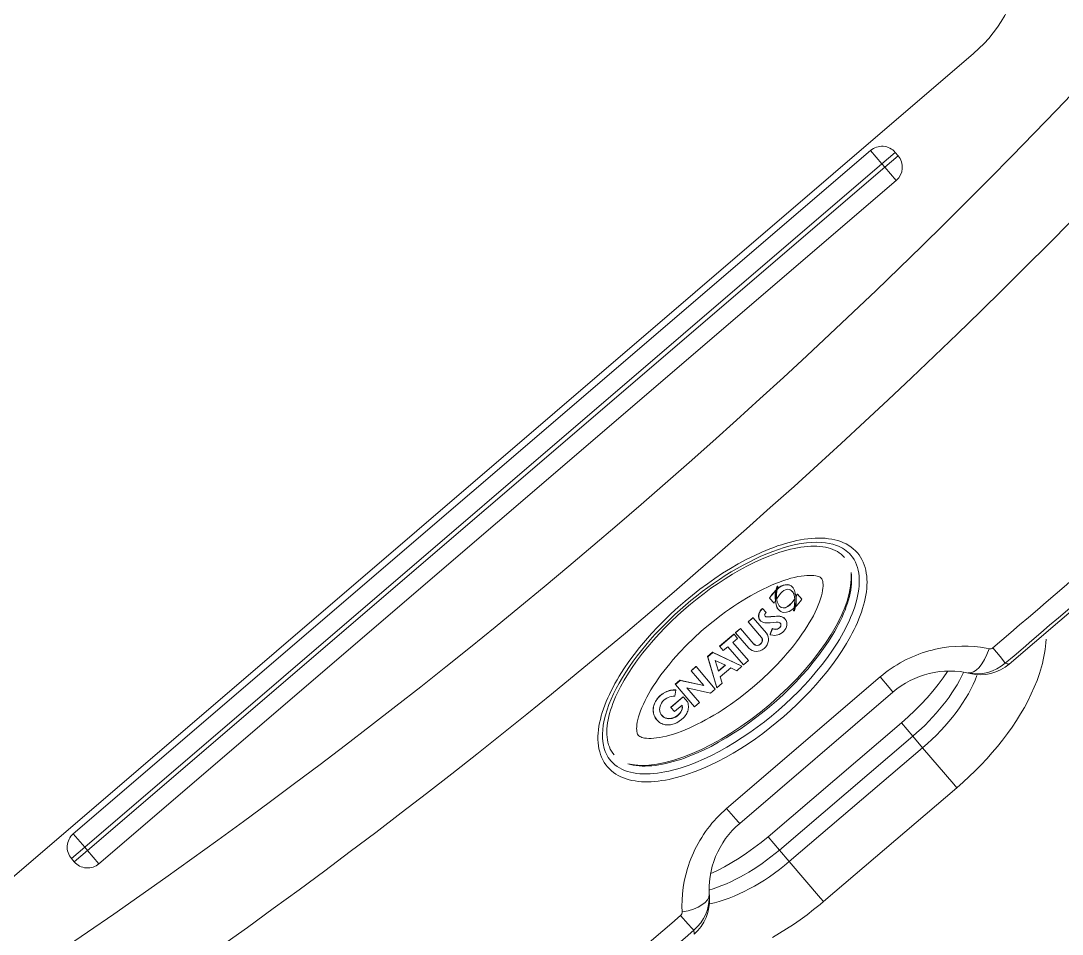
# Model space of a CAD drawing. Header units: metres. Extents: x 2999 to 3109, y 1752 to 1796.
# Drawn here: x 3011.7753 to 3012.0129, y 1761.7165 to 1761.9248 of the extents above; entities that cross this region are included whole.
import ezdxf

# ---------------------------------------------------------------- set-up
doc = ezdxf.new("R2010")
doc.units = ezdxf.units.M
doc.layers.add('PAREDES', color=7, linetype='Continuous')

msp = doc.modelspace()

# ---------------------------------------------------------------- linework, layer by layer
at = {"layer": 'PAREDES', "color": 253, "lineweight": 0}
for p, q in [((3011.761845372365, 1761.71955841472), (3011.992709526749, 1761.917332472841)), ((3011.787312571322, 1761.739400241796), (3011.969194045488, 1761.895212381098)), ((3011.971796335749, 1761.892174694875), (3011.969194045488, 1761.895212381098)), ((3011.974834021972, 1761.894776985136), (3011.971796335749, 1761.892174694875)), ((3011.975484594537, 1761.89401756358), (3011.974834021972, 1761.894776985136)), ((3011.789914861583, 1761.736362555574), (3011.971796335749, 1761.892174694875)), ((3011.972446908314, 1761.891415273319), (3011.971796335749, 1761.892174694875)), ((3011.975484594537, 1761.89401756358), (3011.972446908314, 1761.891415273319)), ((3011.972446908314, 1761.891415273319), (3011.790565434148, 1761.735603134018)), ((3011.972446908314, 1761.891415273319), (3011.975049198575, 1761.888377587097)), ((3011.975049198575, 1761.888377587097), (3011.793167724409, 1761.732565447795)), ((3012.000831879624, 1761.778082338262), (3012.130200038639, 1761.888907971856)), ((3011.947487094177, 1761.794844531584), (3011.947519615031, 1761.794806569581)), ((3011.948011136248, 1761.795832893632), (3011.947867563696, 1761.795861313322)), ((3011.947867563696, 1761.795861313322), (3011.94790008455, 1761.795823351319)), ((3011.947877623882, 1761.795138500136), (3011.947883659499, 1761.795131454684)), ((3011.948043657103, 1761.795794931629), (3011.94790008455, 1761.795823351319)), ((3011.948011136248, 1761.795832893632), (3011.948043657103, 1761.795794931629)), ((3011.949751695915, 1761.79620026751), (3011.949784256477, 1761.796162259156)), ((3011.951381770495, 1761.795670676062), (3011.951414291349, 1761.795632714059)), ((3011.946139171267, 1761.793156082875), (3011.946171692121, 1761.793118120872)), ((3011.947169778553, 1761.791962658023), (3011.946171692121, 1761.793118120872)), ((3011.9477667445, 1761.793102378945), (3011.947799265354, 1761.793064416943)), ((3011.951762390059, 1761.79382904847), (3011.951794910913, 1761.793791086467)), ((3011.9518365222, 1761.792958033148), (3011.951869043054, 1761.792920071145)), ((3011.952153951027, 1761.79347010477), (3011.952186471881, 1761.793432142767)), ((3011.952504268094, 1761.794113543543), (3011.952536788948, 1761.79407558154)), ((3011.953526431492, 1761.792920359325), (3011.952536788948, 1761.79407558154)), ((3011.944535727333, 1761.790797549993), (3011.944568248186, 1761.79075958799)), ((3011.945367451151, 1761.789826668296), (3011.944568248186, 1761.79075958799)), ((3011.947910533293, 1761.790863053244), (3011.947943054147, 1761.790825091242)), ((3011.948088740833, 1761.790623601355), (3011.948121261687, 1761.790585639352)), ((3011.950258722424, 1761.791233071182), (3011.950291243278, 1761.791195109179)), ((3011.951627021008, 1761.790285295887), (3011.951659541862, 1761.790247333884)), ((3011.951813611685, 1761.790216816057), (3011.951659541862, 1761.790247333884)), ((3011.95207068332, 1761.791176830973), (3011.952090060826, 1761.791154211367)), ((3011.941251123338, 1761.787729046061), (3011.942378754733, 1761.788695052417)), ((3011.941251123338, 1761.787729046061), (3011.941283644192, 1761.787691084059)), ((3011.941283644192, 1761.787691084059), (3011.942411275587, 1761.788657090414)), ((3011.944322259368, 1761.784144070263), (3011.941283644192, 1761.787691084059)), ((3011.942378754733, 1761.788695052417), (3011.942411275587, 1761.788657090414)), ((3011.942411275587, 1761.788657090414), (3011.945436310627, 1761.785125928883)), ((3011.94402692607, 1761.788046909653), (3011.943994365508, 1761.788084918008)), ((3011.949741517145, 1761.788331934799), (3011.949708996292, 1761.788369896801)), ((3011.938376996471, 1761.785266871956), (3011.939504639453, 1761.786232888239)), ((3011.938376996471, 1761.785266871956), (3011.938409517325, 1761.785228909954)), ((3011.938409517325, 1761.785228909954), (3011.939537160307, 1761.786194926236)), ((3011.941434552364, 1761.781697748423), (3011.938409517325, 1761.785228909954)), ((3011.939504639453, 1761.786232888239), (3011.939537160307, 1761.786194926236)), ((3011.939537160307, 1761.786194926236), (3011.942575775483, 1761.78264791244)), ((3011.946780937538, 1761.786181949153), (3011.946258349087, 1761.78488075326)), ((3011.946813458392, 1761.78614398715), (3011.946290869941, 1761.784842791257)), ((3011.946780937538, 1761.786181949153), (3011.946813458392, 1761.78614398715)), ((3011.934746526526, 1761.782156762522), (3011.938010285378, 1761.784952722095)), ((3011.93477904738, 1761.782118800519), (3011.938042806232, 1761.784914760092)), ((3011.93886579429, 1761.783954075759), (3011.937793147541, 1761.783035173021)), ((3011.937793147541, 1761.783035173021), (3011.941353803825, 1761.778878774061)), ((3011.938010285378, 1761.784952722095), (3011.938042806232, 1761.784914760092)), ((3011.938042806232, 1761.784914760092), (3011.93886579429, 1761.783954075759)), ((3011.946258349087, 1761.78488075326), (3011.946290869941, 1761.784842791257)), ((3011.932006486945, 1761.779816368448), (3011.933143307554, 1761.780790246915)), ((3011.932039007799, 1761.779778406445), (3011.933175828408, 1761.780752284912)), ((3011.933143307554, 1761.780790246915), (3011.939800593116, 1761.777620920555)), ((3011.933143307554, 1761.780790246915), (3011.933175828408, 1761.780752284912)), ((3011.933175828408, 1761.780752284912), (3011.93983311397, 1761.777582958552)), ((3011.934746526526, 1761.782156762522), (3011.93477904738, 1761.782118800519)), ((3011.935602035438, 1761.781158116186), (3011.93477904738, 1761.782118800519)), ((3011.936651738118, 1761.782057363462), (3011.935602035438, 1761.781158116186)), ((3011.940212394402, 1761.777900964501), (3011.936651738118, 1761.782057363462)), ((3011.934111924429, 1761.772747616981), (3011.932006486945, 1761.779816368448)), ((3011.932006486945, 1761.779816368448), (3011.932039007799, 1761.779778406445)), ((3011.934144445283, 1761.772709654979), (3011.932039007799, 1761.779778406445)), ((3011.934494387664, 1761.776485446736), (3011.933779682829, 1761.778915521633)), ((3011.933779682829, 1761.778915521633), (3011.936066682042, 1761.777832381886)), ((3011.941353803825, 1761.778878774061), (3011.940212394402, 1761.777900964501)), ((3011.928241929713, 1761.776584478982), (3011.929364983883, 1761.777546564173)), ((3011.928241929713, 1761.776584478982), (3011.928274450568, 1761.77654651698)), ((3011.928274450568, 1761.77654651698), (3011.929397504737, 1761.77750860217)), ((3011.931158323658, 1761.773180135571), (3011.928274450568, 1761.77654651698)), ((3011.929364983883, 1761.777546564173), (3011.929397504737, 1761.77750860217)), ((3011.929397504737, 1761.77750860217), (3011.933781149078, 1761.772391518876)), ((3011.936017196484, 1761.77785581076), (3011.934478924218, 1761.776538021284)), ((3011.936066682042, 1761.777832381886), (3011.934494387664, 1761.776485446736)), ((3011.937296606833, 1761.777240962095), (3011.934890029076, 1761.77517932261)), ((3011.938664194841, 1761.776581582293), (3011.937296606833, 1761.777240962095)), ((3011.93983311397, 1761.777582958552), (3011.938664194841, 1761.776581582293)), ((3011.939800593116, 1761.777620920555), (3011.93983311397, 1761.777582958552)), ((3011.924634357485, 1761.773493985301), (3011.925711593046, 1761.774416819131)), ((3011.924634357485, 1761.773493985301), (3011.924666878338, 1761.773456023298)), ((3011.924666878338, 1761.773456023298), (3011.9257441139, 1761.774378857128)), ((3011.92905052268, 1761.768338940004), (3011.924666878338, 1761.773456023298)), ((3011.925711593046, 1761.774416819131), (3011.931125802804, 1761.773218097573)), ((3011.925711593046, 1761.774416819131), (3011.9257441139, 1761.774378857128)), ((3011.9257441139, 1761.774378857128), (3011.931158323658, 1761.773180135571)), ((3011.935313341236, 1761.773711011383), (3011.934144445283, 1761.772709654979)), ((3011.934890029076, 1761.77517932261), (3011.935313341236, 1761.773711011383)), ((3011.971395845864, 1761.775168050687), (3011.936353192435, 1761.745148111479)), ((3011.924557841822, 1761.7707814281), (3011.924769471956, 1761.772167284292)), ((3011.924736951102, 1761.772205246295), (3011.924769471956, 1761.772167284292)), ((3011.927296517003, 1761.772659500325), (3011.930173600025, 1761.769301045048)), ((3011.932703913516, 1761.771468685046), (3011.927296517003, 1761.772659500325)), ((3011.933781149078, 1761.772391518876), (3011.932703913516, 1761.771468685046)), ((3011.934111924429, 1761.772747616981), (3011.934144445283, 1761.772709654979)), ((3011.97426891639, 1761.771703718992), (3011.939335513242, 1761.741777371064)), ((3011.97426891639, 1761.771703718992), (3011.939335513242, 1761.741777371064)), ((3011.923598841311, 1761.768236144323), (3011.926422537581, 1761.770655116121)), ((3011.923631401873, 1761.768198135968), (3011.926455098143, 1761.770617107767)), ((3011.926185052716, 1761.768761365299), (3011.924433980018, 1761.767261276384)), ((3011.926422537581, 1761.770655116121), (3011.926455098143, 1761.770617107767)), ((3011.926455098143, 1761.770617107767), (3011.927485520806, 1761.769414282405)), ((3011.930173600025, 1761.769301045048), (3011.92905052268, 1761.768338940004)), ((3011.923598841311, 1761.768236144323), (3011.923631401873, 1761.768198135968)), ((3011.924433980018, 1761.767261276384), (3011.923631401873, 1761.768198135968)), ((3011.920441125179, 1761.765361853049), (3011.920408604325, 1761.765399815052)), ((3011.945803959573, 1761.738730900213), (3011.976238543651, 1761.764686235749)), ((3011.976238543651, 1761.764686235749), (3011.978834089781, 1761.761642772042)), ((3011.948399403112, 1761.735687509355), (3011.978834089781, 1761.761642772042)), ((3011.98108188212, 1761.759007028192), (3011.978834089781, 1761.761642772042)), ((3011.950647218627, 1761.733051785358), (3011.98108188212, 1761.759007028192)), ((3011.98108188212, 1761.759007028192), (3011.988173036105, 1761.750692096638)), ((3011.958433810667, 1761.723921354529), (3011.988868497335, 1761.749876617216)), ((3011.988868497335, 1761.749876617216), (3011.988173036105, 1761.750692096638)), ((3011.789914861583, 1761.736362555574), (3011.787312571322, 1761.739400241796)), ((3011.945803959573, 1761.738730900213), (3011.948399403112, 1761.735687509355)), ((3011.78687717536, 1761.733760265313), (3011.789914861583, 1761.736362555574)), ((3011.787527747926, 1761.733000843757), (3011.790565434148, 1761.735603134018)), ((3011.789914861583, 1761.736362555574), (3011.790565434148, 1761.735603134018)), ((3011.790565434148, 1761.735603134018), (3011.793167724409, 1761.732565447795)), ((3011.950647218627, 1761.733051785358), (3011.948399403112, 1761.735687509355)), ((3011.78687717536, 1761.733760265313), (3011.787527747926, 1761.733000843757)), ((3011.950647218627, 1761.733051785358), (3011.957738349436, 1761.724736833951)), ((3011.958433810667, 1761.723921354529), (3011.957738349436, 1761.724736833951))]:
    msp.add_line(p, q, dxfattribs=at)
for points in [[(3011.966178724672, 1761.803465033225), (3011.965739793382, 1761.80393858735), (3011.965264074644, 1761.804377733566), (3011.964753170219, 1761.804781352638), (3011.964208868973, 1761.805148646353), (3011.963632974761, 1761.805479150809), (3011.96302738584, 1761.805772643713), (3011.962394060104, 1761.806029114601), (3011.961734854558, 1761.806248788046), (3011.9610515369, 1761.806432133595), (3011.960345783824, 1761.806579703568), (3011.959619306789, 1761.806692080067), (3011.958873607125, 1761.806770067025), (3011.958110100104, 1761.80681447502), (3011.957330217529, 1761.806826048421), (3011.956535123134, 1761.806805703797), (3011.955726111368, 1761.806754228587), (3011.954904334378, 1761.806672529432), (3011.954070949256, 1761.806561436839), (3011.953227058476, 1761.80642177471), (3011.952373690041, 1761.80625438352), (3011.951511871953, 1761.80606010374), (3011.950642522978, 1761.805839762635), (3011.949766555241, 1761.805594101407), (3011.948884821303, 1761.805323930787), (3011.947998112463, 1761.805029968841), (3011.947107211755, 1761.804712966738), (3011.946212864128, 1761.804373602835), (3011.944416736759, 1761.803630562662), (3011.942615287762, 1761.802806252125), (3011.940813708678, 1761.801905681231), (3011.939016772257, 1761.800933621774), (3011.937228830765, 1761.799894445151), (3011.935453900416, 1761.798792234872), (3011.933695750758, 1761.797630822951), (3011.931958114877, 1761.796413849431), (3011.930244621563, 1761.795144865009), (3011.928558856505, 1761.793827142351), (3011.926904405388, 1761.792463954122), (3011.925284800903, 1761.79105844722), (3011.923703675011, 1761.789613652663), (3011.922164547117, 1761.788132545229), (3011.920671214656, 1761.786618056591), (3011.91922745189, 1761.785073098566), (3011.917837347575, 1761.783500731837), (3011.916505195729, 1761.781904152745), (3011.915235694247, 1761.780286742884), (3011.914033686723, 1761.77865208903), (3011.912904447125, 1761.777004026096), (3011.9118533918, 1761.775346551149), (3011.911359019432, 1761.774515570866), (3011.910886410498, 1761.773683906071), (3011.910436366188, 1761.772852122562), (3011.910009740684, 1761.772020911908), (3011.90960734182, 1761.771190925969), (3011.909230093306, 1761.770362915877), (3011.908878872502, 1761.769537593052), (3011.908554632938, 1761.768715814539), (3011.90825827515, 1761.767898311613), (3011.90799079902, 1761.767085981028), (3011.90775315808, 1761.766279679826), (3011.907546289327, 1761.765480331257), (3011.907371301878, 1761.764688845284), (3011.907229126167, 1761.763906340451), (3011.907120881277, 1761.76313385581), (3011.907047543989, 1761.762372549613), (3011.907010144085, 1761.761623705881), (3011.907009711342, 1761.760888608634), (3011.907047172947, 1761.760168614742), (3011.907123446199, 1761.75946523334), (3011.907239329272, 1761.758780112617), (3011.907395534281, 1761.758114907407), (3011.907592591332, 1761.757471438097), (3011.907830795529, 1761.756851564857), (3011.908110213617, 1761.756257273702), (3011.90843066405, 1761.755690418316), (3011.908791621043, 1761.755152878952), (3011.909192207929, 1761.754646476383)], [(3011.908240689963, 1761.759636017993), (3011.908110792784, 1761.76044463414), (3011.908042487075, 1761.761294119261), (3011.9080357852, 1761.762181269218), (3011.908090259182, 1761.763102502647), (3011.908226269628, 1761.764192599484), (3011.908439079542, 1761.765317305129), (3011.908726406881, 1761.766471449898), (3011.909085486463, 1761.767650334267), (3011.909513443945, 1761.768849526857), (3011.910007246232, 1761.770065063048), (3011.910563870195, 1761.771293107313), (3011.911180163689, 1761.772530115442), (3011.91185306735, 1761.773772903999), (3011.912579621165, 1761.77501845502), (3011.913356984394, 1761.776264174199), (3011.914182415647, 1761.777507632703), (3011.91505336226, 1761.778746603563), (3011.915967258361, 1761.779978969044), (3011.916921700307, 1761.78120275039), (3011.917914373838, 1761.78241600523), (3011.918943067362, 1761.7836169997), (3011.920005635493, 1761.784804016467), (3011.921100009014, 1761.78597548382), (3011.92222429083, 1761.787129816761), (3011.923376616988, 1761.788265579234), (3011.924555186415, 1761.789381308688), (3011.925758264247, 1761.790475559103), (3011.926984029559, 1761.791546891101), (3011.928230826902, 1761.792593765959), (3011.929496901557, 1761.793614760832), (3011.930780485517, 1761.794608280758), (3011.932079903479, 1761.795572810188), (3011.933393301378, 1761.796506760802), (3011.934718936005, 1761.797408438327), (3011.936054969825, 1761.798276188239), (3011.937399484191, 1761.799108286522), (3011.938750573663, 1761.799902899927), (3011.940106223566, 1761.800658181991), (3011.941464288438, 1761.801372134029), (3011.942822409288, 1761.802042654799), (3011.944178059951, 1761.802667580215), (3011.945528540444, 1761.803244597286), (3011.946870912457, 1761.803771389777), (3011.948202110216, 1761.804245532253), (3011.949518806443, 1761.804664576183), (3011.95081751001, 1761.80502605322), (3011.952094402079, 1761.805327455386), (3011.953345264958, 1761.80556629467), (3011.954565472211, 1761.805740255299), (3011.955750202103, 1761.805847014932), (3011.956894255678, 1761.805884691568), (3011.957992265255, 1761.805851740879), (3011.958910846553, 1761.805764173677), (3011.95978638202, 1761.805621406504), (3011.960615318334, 1761.805423529702), (3011.96139439357, 1761.805171043984)], [(3011.963222882243, 1761.802418221941), (3011.962871566424, 1761.802794684694), (3011.962487226598, 1761.803142454979), (3011.962070089426, 1761.803461244758), (3011.96162034186, 1761.803750812345), (3011.961138445563, 1761.804010829919), (3011.960625074025, 1761.80424091002), (3011.960081261509, 1761.804440572405), (3011.95950803903, 1761.80460957516), (3011.958906879491, 1761.804747653076), (3011.958279350197, 1761.804854782556), (3011.957627236925, 1761.804930966419), (3011.956952259323, 1761.804976472311), (3011.956256297569, 1761.804991544661), (3011.955540965474, 1761.804976762289), (3011.954808025792, 1761.804932670871), (3011.954059161862, 1761.804859908788), (3011.953296023959, 1761.804759246832), (3011.952520227591, 1761.804631426013), (3011.951733274091, 1761.804477250265), (3011.950936570461, 1761.804297563267), (3011.950131394618, 1761.804093218665), (3011.949318915243, 1761.803865056894), (3011.948500231485, 1761.803613858825), (3011.947676324998, 1761.803340425225), (3011.946016623115, 1761.802729968468), (3011.944346692813, 1761.802039583263), (3011.942672472201, 1761.80127483881), (3011.940999202493, 1761.800440827852), (3011.939331414792, 1761.799542275913), (3011.937673107161, 1761.79858345187), (3011.936027885292, 1761.797568167924), (3011.934398947681, 1761.796500007991), (3011.93278941163, 1761.795382205142), (3011.931202182538, 1761.794217770737), (3011.929640074721, 1761.793009517552), (3011.928105826326, 1761.791760112744), (3011.926602271448, 1761.790472064562), (3011.925132214361, 1761.78914777534), (3011.9236985454, 1761.787789640767), (3011.922304274023, 1761.78639991748), (3011.920952568599, 1761.784980958063), (3011.919646948376, 1761.783535174583), (3011.91839107166, 1761.782065098234), (3011.917188960925, 1761.780573491813), (3011.916045115372, 1761.779063405962), (3011.914964335488, 1761.777538149424), (3011.913951838925, 1761.776001388315), (3011.913013402876, 1761.774457308277), (3011.912155321124, 1761.772910899153), (3011.91175860816, 1761.772138586086), (3011.911384645687, 1761.771368001266), (3011.911034413733, 1761.770600064621), (3011.910708872475, 1761.769835719256), (3011.910409081431, 1761.769076073749), (3011.91013599421, 1761.768322266498), (3011.909890653802, 1761.767575472289), (3011.909674086663, 1761.766836932112), (3011.909487272975, 1761.766108128605), (3011.909331153213, 1761.765390590756), (3011.909206737379, 1761.764685907116), (3011.909114783937, 1761.763995772227), (3011.909056137416, 1761.763321873986), (3011.909031274926, 1761.762665907013), (3011.909040799347, 1761.76202951293), (3011.909085032202, 1761.761414333438), (3011.909163990487, 1761.76082199046), (3011.909277843383, 1761.760253834451), (3011.909426346306, 1761.759711182883), (3011.909609353865, 1761.75919495599), (3011.90982655844, 1761.758705935029), (3011.910077592768, 1761.758244689432), (3011.910362241779, 1761.757811517161), (3011.910680283756, 1761.757406630122)], [(3011.909192207929, 1761.754646476383), (3011.909614029244, 1761.75419001014), (3011.910070224169, 1761.753764999894), (3011.910559333243, 1761.753372445682), (3011.911079807546, 1761.753013029798), (3011.911630015343, 1761.752687202857), (3011.912208179201, 1761.752395210289), (3011.912812634167, 1761.752137072409), (3011.913441702001, 1761.751912637414), (3011.914093691175, 1761.751721581381), (3011.914767138522, 1761.751563454543), (3011.915460488169, 1761.751437727715), (3011.916172349722, 1761.751343772368), (3011.916901458553, 1761.751280906975), (3011.917646424265, 1761.751248503007), (3011.918406147706, 1761.75124577959), (3011.919179427132, 1761.751272028701), (3011.919965256095, 1761.751326548883), (3011.920762604969, 1761.751408618825), (3011.921570523545, 1761.751517424514), (3011.922387965667, 1761.751652310844), (3011.923214057296, 1761.751812609423), (3011.924047854868, 1761.751997592296), (3011.924888586936, 1761.752206518223), (3011.925735362931, 1761.752438785015), (3011.926587411407, 1761.752693651432), (3011.92744399738, 1761.752970568205), (3011.929168106558, 1761.753587859164), (3011.930902307031, 1761.754285965704), (3011.932641738364, 1761.755060241837), (3011.934381692466, 1761.755906332813), (3011.936117745999, 1761.756820208195), (3011.937845826507, 1761.757797897028), (3011.939562146289, 1761.758835752667), (3011.941263156044, 1761.759930413063), (3011.94294554812, 1761.761078562445), (3011.944606011617, 1761.762277123365), (3011.946241272101, 1761.763523210351), (3011.947848151085, 1761.764813779019), (3011.949423427129, 1761.766146069663), (3011.9509639185, 1761.767517276225), (3011.952466324345, 1761.768924731702), (3011.953927400046, 1761.770365656535), (3011.95534380504, 1761.771837430071), (3011.956712071296, 1761.773337322463), (3011.958028500725, 1761.774862567515), (3011.959289300834, 1761.776410157423), (3011.960490321605, 1761.777976938836), (3011.961627176316, 1761.779559636001), (3011.962695314317, 1761.781154671989), (3011.963689964787, 1761.782758281261), (3011.964606022553, 1761.784366572587), (3011.965032897303, 1761.785171153767), (3011.965438056285, 1761.785975214588), (3011.965820792635, 1761.786778149501), (3011.966180290256, 1761.78757933975), (3011.966515852173, 1761.788378027522), (3011.966826587817, 1761.78917361063), (3011.967111781982, 1761.789965235276), (3011.96737058875, 1761.790752176789), (3011.96760209932, 1761.791533736994), (3011.967805580254, 1761.792308966107), (3011.967980087987, 1761.793077136173), (3011.968124768259, 1761.793837274269), (3011.968238727101, 1761.794588453823), (3011.968321092021, 1761.795329605926), (3011.968370927641, 1761.796059688166), (3011.968387378004, 1761.796777565428), (3011.968369608624, 1761.797481960259), (3011.968316780075, 1761.798171671335), (3011.968228114112, 1761.798845308649), (3011.968102935084, 1761.799501409338), (3011.967940686463, 1761.800138371487), (3011.967740920958, 1761.800754606393), (3011.967503447755, 1761.801348343227), (3011.967228180333, 1761.801917900503), (3011.966915285406, 1761.802461652938), (3011.96656510845, 1761.802978048022), (3011.966178724672, 1761.803465033225)], [(3011.909943678639, 1761.756032840327), (3011.910372179235, 1761.755574862872), (3011.910841178503, 1761.755153668929), (3011.911349130921, 1761.75477026518), (3011.911894355159, 1761.754425300855), (3011.912474977836, 1761.754119180292), (3011.913088996402, 1761.753852036443), (3011.91373424608, 1761.753623863279), (3011.91440862822, 1761.753434389949), (3011.915109875298, 1761.753283120565), (3011.915835799204, 1761.753169466535), (3011.916584198543, 1761.753092667149), (3011.9173529844, 1761.75305173658), (3011.918140160563, 1761.75304576842), (3011.918943896296, 1761.753073756911), (3011.919762496518, 1761.753134491037), (3011.920594200021, 1761.753227024603), (3011.921437507019, 1761.753350153159), (3011.922290844956, 1761.753502851016), (3011.923152823281, 1761.753683926936), (3011.924022087908, 1761.753892381651), (3011.924897473402, 1761.754127136402), (3011.92577786068, 1761.754387152137), (3011.926662223362, 1761.75467146922), (3011.927549713831, 1761.754979200787), (3011.928439547354, 1761.755309433479), (3011.929330859781, 1761.755661346636), (3011.931115143341, 1761.756427030835), (3011.932897144305, 1761.757270243804), (3011.934672177448, 1761.75818552523), (3011.93643602771, 1761.759167897941), (3011.938184933652, 1761.76021293411), (3011.939915494766, 1761.761316675839), (3011.941624674711, 1761.762475396836), (3011.943309384303, 1761.763685807749), (3011.944966789295, 1761.764944837619), (3011.946593982666, 1761.766249594254), (3011.948188117035, 1761.767597397285), (3011.949746272247, 1761.76898574511), (3011.951265435444, 1761.770412056707), (3011.95274242505, 1761.771874088728), (3011.954173890611, 1761.773369372787), (3011.955556178844, 1761.774895582914), (3011.956885467592, 1761.776450168101), (3011.95815737693, 1761.77803050136), (3011.959367202475, 1761.779633677748), (3011.960509696908, 1761.781256487946), (3011.961579018683, 1761.782895454681), (3011.962084350454, 1761.78371966952), (3011.962568905692, 1761.784546418925), (3011.963031856712, 1761.785375074211), (3011.963472255005, 1761.786204983556), (3011.963889059358, 1761.787035415722), (3011.964281193794, 1761.787865609691), (3011.964647569049, 1761.788694632325), (3011.964986946916, 1761.789521583627), (3011.96529816196, 1761.790345384836), (3011.965579962687, 1761.791164963838), (3011.965831033019, 1761.791979112821), (3011.966050108173, 1761.792786587551), (3011.966235819077, 1761.793586054447), (3011.96638686943, 1761.794376001171), (3011.966501865284, 1761.795154912096), (3011.966579541702, 1761.795920980277), (3011.966618536102, 1761.796672395487), (3011.966617719204, 1761.797407145519), (3011.966575933608, 1761.798123274448), (3011.96649227345, 1761.798818720355), (3011.966365907336, 1761.799491404752), (3011.966196250467, 1761.800139219293), (3011.965982873627, 1761.800760108551), (3011.965725668664, 1761.801351970669), (3011.965424719477, 1761.801912948682), (3011.965080330135, 1761.802441374238), (3011.964693438489, 1761.802935237878)], [(3011.913826018514, 1761.755382901548), (3011.914420735052, 1761.755208603445), (3011.915045284278, 1761.75506749705), (3011.915697984706, 1761.754959668885), (3011.916376837033, 1761.754885013575), (3011.91707996108, 1761.754843286691), (3011.917805330969, 1761.754834038617), (3011.918551023416, 1761.754856746892), (3011.919315148198, 1761.754910756641), (3011.920095871335, 1761.754995300432), (3011.920891398551, 1761.755109564484), (3011.921700061344, 1761.755252682015), (3011.922520191207, 1761.755423786249), (3011.923350285109, 1761.75562191106), (3011.924188863198, 1761.755846110177), (3011.925034703797, 1761.756095417396), (3011.925886512459, 1761.756369045279), (3011.926743348864, 1761.756666027547), (3011.927604160212, 1761.756985623033), (3011.929334261026, 1761.757689218769), (3011.931070037516, 1761.758473624674), (3011.932805635935, 1761.759333102711), (3011.934535788571, 1761.760262497251), (3011.936256028827, 1761.761256937115), (3011.937962280847, 1761.762312126963), (3011.939650909119, 1761.763424148682), (3011.941318470178, 1761.764589329051), (3011.942961679548, 1761.765804372152), (3011.944577391806, 1761.767066101192), (3011.946162504636, 1761.768371617407), (3011.947713836305, 1761.769718114743), (3011.949228274611, 1761.771102846701), (3011.950702485632, 1761.772523278691), (3011.952132950043, 1761.773976717289), (3011.953516108807, 1761.775460515423), (3011.954847942773, 1761.776971953326), (3011.956124194386, 1761.778508026631), (3011.957340099623, 1761.780065618567), (3011.958490510358, 1761.781641122581), (3011.959569791777, 1761.783230515185), (3011.960571718078, 1761.784829266614), (3011.961041582947, 1761.785630572322), (3011.961489540305, 1761.786432238197), (3011.961914600235, 1761.787233496576), (3011.962315782709, 1761.788033427534), (3011.962692038171, 1761.788831051579), (3011.963042287246, 1761.789625283308), (3011.963365364498, 1761.790415043962), (3011.963660205386, 1761.791199019739), (3011.963925647719, 1761.791975893554), (3011.964160597136, 1761.792744245694), (3011.964363889746, 1761.79350259688), (3011.96453453208, 1761.794249292356), (3011.964671393314, 1761.794982720433), (3011.964773615633, 1761.795701021095), (3011.964840294873, 1761.796402294616), (3011.964870722165, 1761.797084647839), (3011.964864365701, 1761.797746098184), (3011.96482080461, 1761.798384838475), (3011.964739803428, 1761.798999220369)], [(3011.942741372916, 1761.77315394301), (3011.944510986993, 1761.774720949578), (3011.946221358448, 1761.776339192164), (3011.94705137905, 1761.777164930203), (3011.947863034791, 1761.778000332009), (3011.94865513706, 1761.77884429897), (3011.949426444251, 1761.779695606703), (3011.95017570487, 1761.780553183092), (3011.950901721963, 1761.781415681273), (3011.951603104979, 1761.782281910004), (3011.952278569207, 1761.783150366871), (3011.952926553523, 1761.784019473405), (3011.953545614228, 1761.784887349889), (3011.954134049445, 1761.785752136534), (3011.954690263132, 1761.786611662382), (3011.955212697258, 1761.787463547927), (3011.955699656433, 1761.788305456734), (3011.956149658643, 1761.789134592209), (3011.956561069531, 1761.789947866517), (3011.956932244697, 1761.790741781378), (3011.957261769646, 1761.79151231215), (3011.957548456543, 1761.792255146153), (3011.957791448505, 1761.792965772016), (3011.957990452903, 1761.793639277695), (3011.958145759595, 1761.79427044646), (3011.958258439622, 1761.79485408785), (3011.958330763912, 1761.795384994526), (3011.958366004899, 1761.795858736736), (3011.958368911473, 1761.796271506616), (3011.958345454509, 1761.796621587926), (3011.958302525728, 1761.79690966065), (3011.958247298978, 1761.797139218247), (3011.958186063561, 1761.797317014823), (3011.958060370326, 1761.797557412267), (3011.957919491278, 1761.797721791795), (3011.957700970672, 1761.797882988421), (3011.957534535237, 1761.797970743818), (3011.95731600173, 1761.798060562389), (3011.957037712549, 1761.798147169996), (3011.956695074865, 1761.798224060326), (3011.956286547647, 1761.798284448183), (3011.955812917026, 1761.798322256088), (3011.955277033173, 1761.798332210343), (3011.954682827335, 1761.798310284843), (3011.954035063542, 1761.798253568745), (3011.953338792431, 1761.798160200416), (3011.952599129376, 1761.798029016628), (3011.951821065838, 1761.797859632049), (3011.9510092889, 1761.79765220428), (3011.950168070332, 1761.797407258451), (3011.949301374133, 1761.797125538241), (3011.948412879696, 1761.796808025731), (3011.947505986765, 1761.79645586527), (3011.946583883253, 1761.796070260847), (3011.945649287066, 1761.795652496021), (3011.944704674467, 1761.795203808076), (3011.943752280068, 1761.79472538802), (3011.942794201129, 1761.794218469933), (3011.941832397551, 1761.793684330959), (3011.940868753067, 1761.793124102622), (3011.939904974345, 1761.792539005866), (3011.938942577701, 1761.791930178937), (3011.937983021514, 1761.791298710445), (3011.937027699578, 1761.790645553303), (3011.936077846855, 1761.789971845835), (3011.935134731373, 1761.78927859395), (3011.933273810655, 1761.787837262101), (3011.931454254109, 1761.786329539064)], [(3011.944535727333, 1761.790797549993), (3011.944254448843, 1761.790538022491), (3011.944021658897, 1761.790246496652), (3011.943843202593, 1761.789927336841), (3011.943722680057, 1761.789588208165), (3011.943662351543, 1761.78923932484), (3011.943664512527, 1761.788892618993), (3011.943732225143, 1761.788561402833), (3011.943814905665, 1761.788356649912), (3011.943927484247, 1761.788169955102), (3011.943994575636, 1761.788084696176)], [(3011.944568248186, 1761.79075958799), (3011.944282671974, 1761.790495414344), (3011.944051583597, 1761.790204622872), (3011.943875511466, 1761.789888871767), (3011.943755815532, 1761.789552460422), (3011.943695051775, 1761.789203686448), (3011.943696959063, 1761.78885523627), (3011.943764990735, 1761.78852268607), (3011.94384784832, 1761.788317843729), (3011.943960248293, 1761.788131638857), (3011.94402712461, 1761.788046677895)], [(3011.945367451151, 1761.789826668296), (3011.945247621942, 1761.789717022343), (3011.945144710195, 1761.789588355488), (3011.945066437481, 1761.789443826724), (3011.945028320176, 1761.7892912634), (3011.945044750468, 1761.789142994852), (3011.945116644712, 1761.789015236797)], [(3011.94402712461, 1761.788046677895), (3011.94417981761, 1761.787895714106), (3011.944451299526, 1761.78771784348), (3011.944760899621, 1761.787598907917), (3011.945092889846, 1761.787531702415), (3011.945545116489, 1761.787495730824), (3011.946317269298, 1761.787487340501), (3011.947123528842, 1761.787551245726), (3011.947628215599, 1761.78762065199), (3011.947882829299, 1761.787641869331), (3011.948126997057, 1761.787635010318), (3011.948348553732, 1761.787585474309), (3011.948533925241, 1761.787482838339), (3011.948608724287, 1761.787410370674)], [(3011.945100588154, 1761.789035316681), (3011.945195652933, 1761.788962529019), (3011.945307876461, 1761.788917862214), (3011.945433207912, 1761.788897765685), (3011.945697136159, 1761.788901003561), (3011.946452960007, 1761.788921219902), (3011.947211948099, 1761.788971070315), (3011.947720333127, 1761.789019695032), (3011.948095644177, 1761.789032839236), (3011.948462454368, 1761.789007357404), (3011.948817241911, 1761.78893155276), (3011.949151953515, 1761.788799651458), (3011.949453335685, 1761.788611551201), (3011.949708877168, 1761.788370035857)], [(3011.945116644712, 1761.789015236797), (3011.945208401068, 1761.788936319814), (3011.945318888577, 1761.788885986668), (3011.945439877806, 1761.788861929188), (3011.945693950914, 1761.78886114473), (3011.946449972064, 1761.78888265525), (3011.947338003882, 1761.788942834158), (3011.947850729131, 1761.788988104601), (3011.948229822799, 1761.788992353648), (3011.948599872988, 1761.78895277009), (3011.948954642473, 1761.78885934933), (3011.949283859105, 1761.788708274373), (3011.949574979649, 1761.788500372853), (3011.949741398022, 1761.788332073854)], [(3011.949741398022, 1761.788332073854), (3011.949940583469, 1761.788039708283), (3011.950035854981, 1761.787821148982), (3011.950098756494, 1761.787586994927), (3011.95012806602, 1761.78734118211), (3011.950109114462, 1761.786960557266), (3011.950017383326, 1761.786580994995), (3011.949859202382, 1761.786218044211), (3011.949642849721, 1761.785882493434), (3011.949377793138, 1761.785578113539), (3011.949073638557, 1761.785305418269), (3011.948739266032, 1761.785067433895), (3011.948382334244, 1761.784873373522), (3011.948009794235, 1761.784735058771), (3011.947629082507, 1761.78466022652), (3011.947248586247, 1761.784647060563), (3011.946876865853, 1761.784685615151), (3011.94640435253, 1761.784802658886), (3011.946290869941, 1761.784842791257)], [(3011.948591679357, 1761.787429282379), (3011.948649873391, 1761.787338249838), (3011.948690539389, 1761.787236461097), (3011.948712956424, 1761.787126352554), (3011.948716398781, 1761.787010999451), (3011.948700794457, 1761.786893394098), (3011.948614804124, 1761.786663332272), (3011.948466226926, 1761.786456325557), (3011.948272159827, 1761.786286377436), (3011.948050006023, 1761.786161645749), (3011.947815179767, 1761.786085691211), (3011.947579068591, 1761.786055892454), (3011.947344061473, 1761.786062964115), (3011.946999296885, 1761.786120994324), (3011.946780937538, 1761.786181949153)], [(3011.948608724287, 1761.787410370674), (3011.948670143313, 1761.787322984934), (3011.948715098076, 1761.787223343246), (3011.948742046762, 1761.787113902096), (3011.948749831655, 1761.786997607749), (3011.948737763504, 1761.78687772742), (3011.948705899471, 1761.78675752481), (3011.948587018902, 1761.786527978418), (3011.948407811105, 1761.786329450514), (3011.948189101881, 1761.786176165337), (3011.947952274495, 1761.78607527007), (3011.947713595921, 1761.786025671257), (3011.947480449994, 1761.786018022587), (3011.947141630647, 1761.786059285733), (3011.946813458392, 1761.78614398715)], [(3011.942741372916, 1761.77315394301), (3011.940945875814, 1761.771665464683), (3011.9391098515, 1761.770241603124), (3011.937242543731, 1761.768889955694), (3011.936300195781, 1761.768243653442), (3011.935353692843, 1761.767618384425), (3011.934404365826, 1761.767015128057), (3011.933453591993, 1761.766434903459), (3011.932502685723, 1761.765878756248), (3011.931553305633, 1761.765347705469), (3011.930607123626, 1761.764842942285), (3011.929666030078, 1761.764365684278), (3011.92873211066, 1761.763917155602), (3011.927807623161, 1761.763498567117), (3011.926894934607, 1761.763111142898), (3011.925996577498, 1761.762756007672), (3011.925115302807, 1761.762434312586), (3011.924254199099, 1761.762147096153), (3011.923416705825, 1761.761895456371), (3011.922606775392, 1761.761680126991), (3011.921828595212, 1761.761501801981), (3011.921086554481, 1761.761360705224), (3011.920385181295, 1761.761256617017), (3011.919729427255, 1761.761188635672), (3011.919124134567, 1761.761155283579), (3011.91857393995, 1761.761154103407), (3011.91808298663, 1761.761181572123), (3011.917654540399, 1761.761233173917), (3011.917290390437, 1761.761303208383), (3011.916989800224, 1761.761385499155), (3011.916749537354, 1761.761473499827), (3011.916563645485, 1761.76156154521), (3011.91631792833, 1761.761724679038), (3011.916167681303, 1761.761881113682), (3011.916042744099, 1761.762090091862), (3011.915981195373, 1761.762241821828), (3011.915922737482, 1761.762439196629), (3011.915872668726, 1761.762690291354), (3011.915837594061, 1761.763000201683), (3011.915824346034, 1761.763371083906), (3011.915839230176, 1761.763802472889), (3011.915887531972, 1761.764291904505), (3011.915973242308, 1761.764835564478), (3011.916099269449, 1761.765428791452), (3011.916267214079, 1761.766066527224), (3011.916477942053, 1761.766743727029), (3011.916731395746, 1761.767455439039), (3011.917027107164, 1761.768197002823), (3011.917364158242, 1761.768964095698), (3011.917741376129, 1761.769752739296), (3011.918157376305, 1761.770559577599), (3011.918610698078, 1761.771381108966), (3011.919099652549, 1761.772214520312), (3011.919622722938, 1761.773056985262), (3011.920178213859, 1761.773906167381), (3011.920764684858, 1761.774759948626), (3011.921380645882, 1761.775616409571), (3011.92202457382, 1761.776473763203), (3011.922695044902, 1761.777330387984), (3011.92339063536, 1761.778184662375), (3011.92411004395, 1761.779035150168), (3011.924851880122, 1761.779880660121), (3011.925614981686, 1761.780719875152), (3011.927200210014, 1761.782375092194), (3011.928856418743, 1761.783992343335), (3011.930574589077, 1761.785563580984), (3011.931454254109, 1761.786329539064)], [(3011.988868497335, 1761.749876617216), (3011.990310897359, 1761.751137672193), (3011.991719977756, 1761.752432227263), (3011.993093162625, 1761.75375775426), (3011.994427651104, 1761.755112175245), (3011.995721572449, 1761.756493405405), (3011.996971556296, 1761.757898718189), (3011.99817541733, 1761.759325598564), (3011.999330480456, 1761.760771915597), (3012.000435762406, 1761.762236987689), (3012.001487538382, 1761.763717141713), (3012.002483547053, 1761.765210279724), (3012.003421666141, 1761.766714422899), (3012.004301803559, 1761.768231742648), (3012.005119283998, 1761.769756626423), (3012.005871922451, 1761.771287684605), (3012.006557328729, 1761.772823673273), (3012.007176444994, 1761.774372311181), (3012.007722357164, 1761.775923656862), (3012.008192324325, 1761.777476969615), (3012.008397805666, 1761.778254150427), (3012.008582963439, 1761.7790316016), (3012.008749355968, 1761.779818855622), (3012.008893869065, 1761.780605850824), (3012.009016032725, 1761.781392666777), (3012.009115178254, 1761.7821790521), (3012.009190822358, 1761.782964914243), (3012.009242170574, 1761.783750054823)], [(3011.971395845864, 1761.775168050687), (3011.971996414034, 1761.775668715285), (3011.97261327043, 1761.776155526222), (3011.973245716381, 1761.7766275635), (3011.973893127691, 1761.777083890546), (3011.974554646856, 1761.777523772769), (3011.975229490848, 1761.777946459001), (3011.975916739282, 1761.778351241147), (3011.976615529712, 1761.778737460745), (3011.977324885514, 1761.779104522255), (3011.978043762235, 1761.779451932766), (3011.978771178307, 1761.77977917287), (3011.979505981742, 1761.780085898639), (3011.9802471182, 1761.780371769427), (3011.980993460566, 1761.780636623349), (3011.981744081968, 1761.780880228958), (3011.982497908288, 1761.781102550136), (3011.983253951465, 1761.781303544123), (3011.98401119038, 1761.781483300569), (3011.984768661847, 1761.781641958759), (3011.985525505275, 1761.78177958513), (3011.987033508427, 1761.781992988026), (3011.988528476093, 1761.782125705654), (3011.990004062136, 1761.782180900836), (3011.991454423642, 1761.782162087121), (3011.99287410844, 1761.782073353901), (3011.994258890817, 1761.781919117923), (3011.995603638271, 1761.781704385371), (3011.996259432878, 1761.781575985018)], [(3011.997122296211, 1761.781795916318), (3011.998759667272, 1761.779818570565), (3011.999532122604, 1761.778855190759), (3011.999865487707, 1761.778411355686), (3011.999931178187, 1761.778306412776), (3011.99993774126, 1761.778291621725), (3011.999938291924, 1761.778283895942)], [(3011.986739806842, 1761.776440240329), (3011.985724900377, 1761.774944254232), (3011.984611629337, 1761.773435690406), (3011.983405520967, 1761.771924748881), (3011.982113274278, 1761.770421669087), (3011.980742955646, 1761.768937861835), (3011.97930157464, 1761.767481421564), (3011.977797230084, 1761.766061375848), (3011.976238543651, 1761.764686235749)], [(3011.971395845864, 1761.775168050687), (3011.973434854171, 1761.772744196538), (3011.974065143812, 1761.771976320068), (3011.974240319035, 1761.77175114975), (3011.974263498199, 1761.771717079794), (3011.974268144787, 1761.77170844263), (3011.97426891639, 1761.771703718992)], [(3011.924736951102, 1761.772205246295), (3011.924136459183, 1761.772200438816), (3011.923836552627, 1761.772168227925), (3011.92353788183, 1761.772115858451), (3011.923241251147, 1761.772043376515), (3011.92294760399, 1761.771950947362), (3011.922657910345, 1761.771839080476), (3011.922094852817, 1761.771559415521), (3011.921561765289, 1761.771209867076), (3011.921069675441, 1761.770797310422), (3011.92084261944, 1761.770569686967), (3011.920630246587, 1761.770329004633), (3011.92043402685, 1761.770076361957), (3011.920255476545, 1761.769812897184), (3011.920096032574, 1761.769539841261), (3011.919957012713, 1761.769258564193), (3011.919839615617, 1761.768970575036), (3011.919744725518, 1761.768677515337), (3011.919673170412, 1761.768381139201), (3011.919625324817, 1761.768083214093), (3011.919601437486, 1761.767785560478), (3011.91960145264, 1761.767489979041), (3011.919625158914, 1761.767198217551), (3011.919672189354, 1761.766911970856), (3011.91974209095, 1761.76663294045), (3011.919834162396, 1761.76636269549), (3011.919947702392, 1761.766102805137), (3011.920081910286, 1761.765854673072), (3011.920235968897, 1761.765619769185), (3011.920408921989, 1761.765399444239)], [(3011.924769471956, 1761.772167284292), (3011.924169589098, 1761.772162516368), (3011.923578539258, 1761.772079562491), (3011.922997673125, 1761.771919097545), (3011.922430791072, 1761.771682689455), (3011.921884798726, 1761.771373441168), (3011.921370134019, 1761.770996195752), (3011.920899340485, 1761.770557278602), (3011.920684614357, 1761.770317232443), (3011.920485905533, 1761.770064868492), (3011.920304869387, 1761.76980144412), (3011.920142956107, 1761.769528362393), (3011.920001546353, 1761.769246966815), (3011.919881775896, 1761.768958792944), (3011.919784648092, 1761.768665343271), (3011.919710812174, 1761.768368299127), (3011.919660831312, 1761.768069348486), (3011.919634907907, 1761.767770272103), (3011.919633151656, 1761.767472771318), (3011.919655483604, 1761.767178626963), (3011.919701510379, 1761.766889752357), (3011.919770858384, 1761.766607756292), (3011.919862932306, 1761.76633445946), (3011.919976974602, 1761.766071543577), (3011.920112055611, 1761.765820703647), (3011.920267278734, 1761.765583502262), (3011.920441482551, 1761.765361435885)], [(3011.924557841822, 1761.7707814281), (3011.924174173238, 1761.770781698531), (3011.923793918042, 1761.770736189947), (3011.923418065998, 1761.770645107298), (3011.923049119633, 1761.77050890669), (3011.922691686769, 1761.770328401136), (3011.922351894787, 1761.77010530357), (3011.922037000044, 1761.76984221371), (3011.921754630016, 1761.769543174362), (3011.921512253654, 1761.769213539153), (3011.921316790795, 1761.768859959405), (3011.921174188354, 1761.768489940699), (3011.921089062796, 1761.768111697334), (3011.921064345857, 1761.767733768454), (3011.921101099136, 1761.767364859217), (3011.921198408103, 1761.76701358926), (3011.921353613709, 1761.766688128531), (3011.921562501029, 1761.766396117793)], [(3011.920441482551, 1761.765361435885), (3011.920632817317, 1761.765156616837), (3011.920840588066, 1761.764969574918), (3011.921063514099, 1761.764801382937), (3011.921300212126, 1761.764653186552), (3011.92154925575, 1761.764525853386), (3011.921809188754, 1761.764420145152), (3011.922078611161, 1761.764336711004), (3011.922356056713, 1761.764275902208), (3011.922640052508, 1761.764237983972), (3011.922929181882, 1761.764223108947), (3011.923222041307, 1761.76423103919), (3011.923517250429, 1761.764261556618), (3011.923813528088, 1761.764314045908), (3011.924109483889, 1761.764387878532), (3011.924403777032, 1761.764482227341), (3011.924981796923, 1761.764728900179), (3011.925536073081, 1761.765045646789), (3011.926053842733, 1761.765423301804), (3011.926521042167, 1761.765852389068), (3011.92673102251, 1761.766083386831), (3011.926922757116, 1761.766323909306), (3011.927094531127, 1761.766573050008), (3011.927244831626, 1761.766829995075), (3011.927372324457, 1761.767094003421), (3011.92747594693, 1761.767364486145), (3011.92755484494, 1761.767641033035), (3011.927608492084, 1761.767923273508), (3011.927636289191, 1761.768211015745), (3011.927638067387, 1761.768504034707), (3011.927613585025, 1761.768802284121), (3011.927562772576, 1761.769105704423), (3011.927485520806, 1761.769414282405)], [(3011.92154575754, 1761.766415850309), (3011.92178577892, 1761.76618314065), (3011.92206132806, 1761.765990108853), (3011.922366593532, 1761.765840536591), (3011.922695326818, 1761.765737589989), (3011.923041110366, 1761.765683647421), (3011.923397377377, 1761.765679994986), (3011.923757759282, 1761.765726561604), (3011.924116181694, 1761.76582176011), (3011.924466834585, 1761.765962381336), (3011.924804222193, 1761.76614452092), (3011.925122871781, 1761.766363731642), (3011.925416589064, 1761.766615751844), (3011.925678458375, 1761.766897068136), (3011.925899442219, 1761.767203876425), (3011.926069059556, 1761.767531055611), (3011.926178225924, 1761.767872511052), (3011.926221749322, 1761.768221544615), (3011.926200035026, 1761.768571350713), (3011.926166177551, 1761.768744793697)], [(3011.921562501029, 1761.766396117793), (3011.921819477881, 1761.766144178688), (3011.922117379675, 1761.765938469881), (3011.922448233762, 1761.765783654112), (3011.922803871885, 1761.765683262135), (3011.923176145262, 1761.765639394755), (3011.92355762634, 1761.765652841797), (3011.923941681575, 1761.765722903343), (3011.924322120547, 1761.765847330246), (3011.924692431463, 1761.766022794372), (3011.925045466588, 1761.766244458373), (3011.925372379863, 1761.766506512207), (3011.925662769202, 1761.766802053943), (3011.925905444696, 1761.76712406932), (3011.926090001014, 1761.76746589473), (3011.926208059011, 1761.767822441598), (3011.926254503781, 1761.768190533668), (3011.926226862309, 1761.768568695331), (3011.926185052716, 1761.768761365299)], [(3011.926205088764, 1761.721562631411), (3011.926167980025, 1761.722906497759), (3011.926194528951, 1761.724282957206), (3011.926289153303, 1761.725687837897), (3011.92645586666, 1761.727115657306), (3011.926697953957, 1761.72855934429), (3011.927018651149, 1761.730014277152), (3011.927420107716, 1761.731472974611), (3011.927651552878, 1761.732201272278), (3011.927903715135, 1761.732927948979), (3011.928176733233, 1761.733651998426), (3011.928470587087, 1761.734372599733), (3011.928785220149, 1761.735088740044), (3011.929120599048, 1761.735799426356), (3011.929476478585, 1761.736503725305), (3011.929852709509, 1761.737200544619), (3011.93024889768, 1761.737888984075), (3011.930664761437, 1761.738567918336), (3011.931099757695, 1761.739236480322), (3011.9315534095, 1761.739893538127), (3011.932025041358, 1761.740538191607), (3011.932513954599, 1761.741169520762), (3011.933019467083, 1761.741786539386), (3011.933540721312, 1761.742388512886), (3011.934076922666, 1761.742974680168), (3011.934627213646, 1761.74354430664), (3011.935190680509, 1761.744096770263), (3011.935766330098, 1761.744631541703), (3011.936353192435, 1761.745148111479)], [(3011.936353192435, 1761.745148111479), (3011.938435388672, 1761.74276125507), (3011.93909742903, 1761.742020578443), (3011.939293045226, 1761.741812919263), (3011.939323165515, 1761.74178479555), (3011.939330975587, 1761.741778868443), (3011.939335513242, 1761.741777371064)], [(3011.932616170744, 1761.73025119328), (3011.934245240673, 1761.731016843166), (3011.935901627577, 1761.731876457605), (3011.937574529716, 1761.732826087362), (3011.939252734677, 1761.733860949188), (3011.940924198815, 1761.73497474406), (3011.942579804804, 1761.736162072488), (3011.944209574418, 1761.737416476004), (3011.945803959573, 1761.738730900213)], [(3011.946830446221, 1761.715760460972), (3011.948435472844, 1761.716698557255), (3011.950027852264, 1761.717686737894), (3011.951604727378, 1761.718723037509), (3011.953163121807, 1761.719805067065), (3011.954700314106, 1761.720930655919), (3011.956213894001, 1761.722097739267), (3011.957700991103, 1761.723304179608), (3011.958433810667, 1761.723921354529)], [(3011.925855341186, 1761.720743757076), (3011.927557940273, 1761.718822290122), (3011.928391347714, 1761.717911126071), (3011.928778758564, 1761.71751359029), (3011.928872387359, 1761.717432581256), (3011.928885995846, 1761.71742382579), (3011.928893545574, 1761.717422095884)]]:
    msp.add_lwpolyline(points, dxfattribs=at)
for centre, radius, start, end in [((3011.971891204282, 1761.941633963064), 0.031999452184512, 310.5856350443221, 40.58561705783902), ((3010.970527799075, 1762.908031058607), 1.466147559632665, 301.4662384121358, 319.7050643108328), ((3011.971796335749, 1761.892174694875), 0.003999931523064, 40.58562252137557, 130.5856249657096), ((3011.972446908314, 1761.891415273319), 0.003999931523064, 310.5856300351361, 40.58562570910246), ((3111.831710831227, 1645.171900464966), 153.5083563845369, 130.5044300701699, 130.5682091427031), ((3103.501619721041, 1654.8958702153), 140.6997006626653, 130.497354821136, 130.5667228412183), ((3011.996467236197, 1761.782564915045), 0.001010362136709944, 258.133206621845, 310.4257762894326), ((3011.993431176806, 1761.785880859211), 0.01000298636926566, 258.1601024492119, 310.5814226386656), ((3011.993785089064, 1761.748922221181), 0.02999951121808775, 76.41447692560176, 78.1640526285993), ((3011.987280367694, 1761.756515287879), 0.01999965761532, 76.47997766316513, 130.5856250259587), ((3011.952346964547, 1761.726588939951), 0.01999965761532, 130.5856250259587, 184.6912723887654), ((3011.789914861583, 1761.736362555574), 0.003999931523064, 130.5856250259587, 220.5856275305517), ((3011.790565434148, 1761.735603134018), 0.003999931523064, 220.5856275305517, 310.5856300351361), ((3011.922385318022, 1761.725018106167), 0.01000299018389762, 310.5897727715204, 3.011079305962605), ((3011.925195982078, 1761.721509072905), 0.001010359037321476, 310.7454737624858, 3.038152745635975), ((3111.831417499622, 1645.171443435346), 153.508512631862, 130.6030408440979, 130.6668198482213), ((3103.501930915186, 1654.894408575607), 140.7010131401963, 130.6045269452532, 130.6738943172298), ((3011.95885172068, 1761.718995903034), 0.02999951121808775, 183.0071974233346, 184.7567731263336)]:
    msp.add_arc(centre, radius, start, end, dxfattribs=at)
for centre, major_axis, ratio, start_param, end_param in [((3009.143085672198, 1765.041227319452), (-2.768294905619666, 3.231465536757614), 0.5783642864339333, 3.047316074371338, 3.235869169235229), ((3011.937027770809, 1761.778996477784), (0.02763696373531245, 0.02397206721385662), 0.4421829133392509, 6.28046703338623, 6.520723342895508), ((3011.936447217747, 1761.780501189675), (-0.02657989016333996, -0.02277015806107555), 0.4330126898629326, 0.2917207479476929, 2.849874496459961), ((3011.953782350621, 1761.789097395759), (-0.007460954229491657, -0.006391565429652903), 0.8660253942405267, 4.8186354637146, 5.040287494659424), ((3011.953814871475, 1761.789059433756), (-0.007460954229491657, -0.006391565429652903), 0.8660253942405267, 4.8186354637146, 5.040287494659424), ((3011.955314630525, 1761.794404996672), (-0.006289747256050281, -0.005388229157621344), 0.8660254407734739, 5.317026138305664, 5.98938512802124), ((3011.9550547075, 1761.79471058929), (-0.006124484793521185, -0.005246653990447012), 0.866025426728255, 5.490357875823975, 5.789026260375977), ((3011.955282069963, 1761.794443005026), (-0.006289747256050281, -0.005388229157621344), 0.8660254407734739, 5.317026138305664, 5.690814018249512), ((3011.95494992362, 1761.794713971034), (-0.005797541257668315, -0.004966571719878239), 0.8660253967857388, 5.349552154541016, 5.802490711212158), ((3011.955754625628, 1761.794886244627), (-0.006417104932565393, -0.005497332483734426), 0.8660254173282242, 5.471847057342529, 5.738443851470947), ((3011.954579319457, 1761.789278555659), (-0.006707030881954649, -0.005745702949264252), 0.8660254211143468, 4.795827865600586, 5.021416664123535), ((3011.949904354967, 1761.793310887302), (-0.002380171892318077, -0.00203901859140722), 0.8660254269063731, 4.114638328552246, 4.824346542358398), ((3011.949871834113, 1761.793348849305), (-0.002380171892318077, -0.00203901859140722), 0.8660254269063731, 4.114638328552246, 4.805122375488281), ((3011.950134740547, 1761.793555427546), (-0.001304346022455009, -0.001117392318595782), 0.8660253888918623, 3.732786417007446, 4.795827865600586), ((3011.949830031375, 1761.794341189219), (-0.00155182119344036, -0.001329396533996951), 0.8660254590551091, 3.141673803329468, 4.114638328552246), ((3011.949862552229, 1761.794303227216), (-0.00155182119344036, -0.001329396533996951), 0.8660254590551091, 3.141673803329468, 4.114638328552246), ((3011.949552081471, 1761.793023813065), (-0.001840760540717383, -0.001576921808448095), 0.8660254635954863, 3.141633987426758, 3.560405492782593), ((3011.949519560617, 1761.793061775068), (-0.001840760540717383, -0.001576921808448095), 0.8660254635954863, 2.71086311340332, 3.12958550453186), ((3011.949552081471, 1761.793023813065), (-0.001840760540717383, -0.001576921808448095), 0.8660254635954863, 2.71086311340332, 3.141633987426758), ((3011.949862552229, 1761.794303227216), (-0.00155182119344036, -0.001329396533996951), 0.8660254590551091, 3.017493963241577, 3.141673803329468), ((3011.944867892626, 1761.791570181928), (-0.005898705544356458, -0.005053235990643445), 0.8660254468203444, 2.17214298248291, 2.933003425598145), ((3011.964557959677, 1761.785531404572), (-0.0157690703231845, -0.01350886785192069), 0.8660254175674329, 5.125973701477051, 5.161821842193604), ((3011.955282069963, 1761.794443005026), (-0.006289747256050281, -0.005388229157621344), 0.8660254407734739, 5.748908042907715, 5.98938512802124), ((3011.955722065066, 1761.794924252982), (-0.006417104932565393, -0.005497332483734426), 0.8660254173282242, 5.641244888305664, 5.738443851470947), ((3011.951835442397, 1761.793917589055), (-0.003280892544885354, -0.002810637717814273), 0.866025384266692, 5.830760478973389, 6.184438705444336), ((3011.94785315041, 1761.794791480497), (-0.003760451785268661, -0.003221461074723323), 0.8660253699727506, 1.472049593925476, 1.949846744537354), ((3011.947885671264, 1761.794753518494), (-0.003760451785268661, -0.003221461074723323), 0.8660253699727506, 1.472049593925476, 1.949846744537354), ((3011.944407765811, 1761.791313033619), (-0.006036151222942561, -0.005170981391658436), 0.8660253775596967, 2.221391916275024, 2.71086311340332), ((3011.944440286665, 1761.791275071616), (-0.006036151222942561, -0.005170981391658436), 0.8660253775596967, 2.221391916275024, 2.71086311340332), ((3011.945427138933, 1761.791451571987), (-0.005195766476939314, -0.004451050143597709), 0.866025397090904, 2.266880989074707, 2.595785617828369), ((3011.946540871594, 1761.79655757583), (-0.006785100821163561, -0.005812583017040349), 0.8660253986701427, 1.649102687835693, 1.905963540077209), ((3011.945531963236, 1761.791644403766), (-0.005392633522308052, -0.004619699965418477), 0.8660253987644698, 2.286933660507202, 2.637251377105713), ((3011.942488833198, 1761.797866424471), (-0.00910158826232897, -0.007797045136999863), 0.8660254109768353, 1.95389711856842, 2.016314744949341), ((3011.945499442382, 1761.791682365769), (-0.005392633522308052, -0.004619699965418477), 0.8660253987644698, 2.461477041244507, 2.622308015823364), ((3011.942521373906, 1761.797828439292), (-0.00910158826232897, -0.007797045136999863), 0.8660254109768353, 1.95389711856842, 2.016314744949341), ((3011.950292877752, 1761.792511816139), (-0.002204137016636301, -0.001888215035828028), 0.8660253908488159, 6.16442346572876, 6.283184051513672), ((3011.950325398605, 1761.792473854136), (-0.002204137016636301, -0.001888215035828028), 0.8660253908488159, 6.16442346572876, 6.283184051513672), ((3011.950325398605, 1761.792473854136), (-0.002204137016636301, -0.001888215035828028), 0.8660253908488159, 6.283184051513672, 6.88460111618042), ((3011.94955689482, 1761.792281395849), (-0.001147968139178224, -0.0009834282917473949), 0.8660253959481556, 6.184438705444336, 6.283183574676514), ((3011.949524373966, 1761.792319357851), (-0.001147968139178224, -0.0009834282917473949), 0.8660253959481556, 0.01905103027820587, 1.472049593925476), ((3011.94955689482, 1761.792281395849), (-0.001147968139178224, -0.0009834282917473949), 0.8660253959481556, 6.283183574676514, 7.755234718322754), ((3011.949791023801, 1761.792633862773), (-0.00229639454408337, -0.001967249165366735), 0.8660254030224288, 0.8070522546768188, 1.671400904655457), ((3011.943435437289, 1761.783411843616), (-0.002000885574666505, -0.001714095901725027), 0.866025378603196, 6.283185482025146, 9.42477798461914), ((3011.943416496572, 1761.783433953354), (-0.0008732387411892503, -0.0007480762350688124), 0.8660253712785968, 6.283185482025146, 9.42477798461914), ((3011.943449017426, 1761.783395991352), (-0.0008732387411892503, -0.0007480762350688124), 0.8660253712785968, 6.283185482025146, 9.42477798461914), ((3011.993223037894, 1761.784899357005), (0.001844276887992098, 0.008808851901445994), 0.4244338936275905, 3.141592741012573, 4.415759086608887), ((3011.994251380092, 1761.785694392211), (-0.008625460573377788, 0.005195738962636825), 0.9924678855186787, 1.879172801971436, 2.823562860488892), ((3011.970074165045, 1761.77191449928), (-0.0205434081245375, -0.01751980976290782), 0.5, 1.570796251296997, 2.313637971878052), ((3011.972321957385, 1761.76927875543), (0.0205434081245375, 0.01751980976290782), 0.5, 4.71238899230957, 5.553984642028809), ((3011.937401667753, 1761.779358012449), (0.0274820318581775, 0.02329691909520441), 0.4455408255737904, 2.901785373687744, 3.143903493881226), ((3011.939639557792, 1761.74595914389), (-0.0205434081245375, -0.01751980976290782), 0.5, 0.831929087638855, 1.570796251296997), ((3011.941887373308, 1761.743323419894), (0.0205434081245375, 0.01751980976290782), 0.5, 3.875064849853516, 4.71238899230957), ((3011.92338707352, 1761.725073162821), (0.008987548674877941, 0.000470428035320763), 0.4244335972890235, 5.009018421173096, 6.283185005187988), ((3011.922443689479, 1761.724179001796), (-0.003810328634172736, 0.009320712329509609), 0.9924678855186787, 3.459622383117676, 4.404012203216553)]:
    msp.add_ellipse(centre, major_axis=major_axis, ratio=ratio, start_param=start_param, end_param=end_param, dxfattribs=at)

doc.saveas('drawing.dxf')
